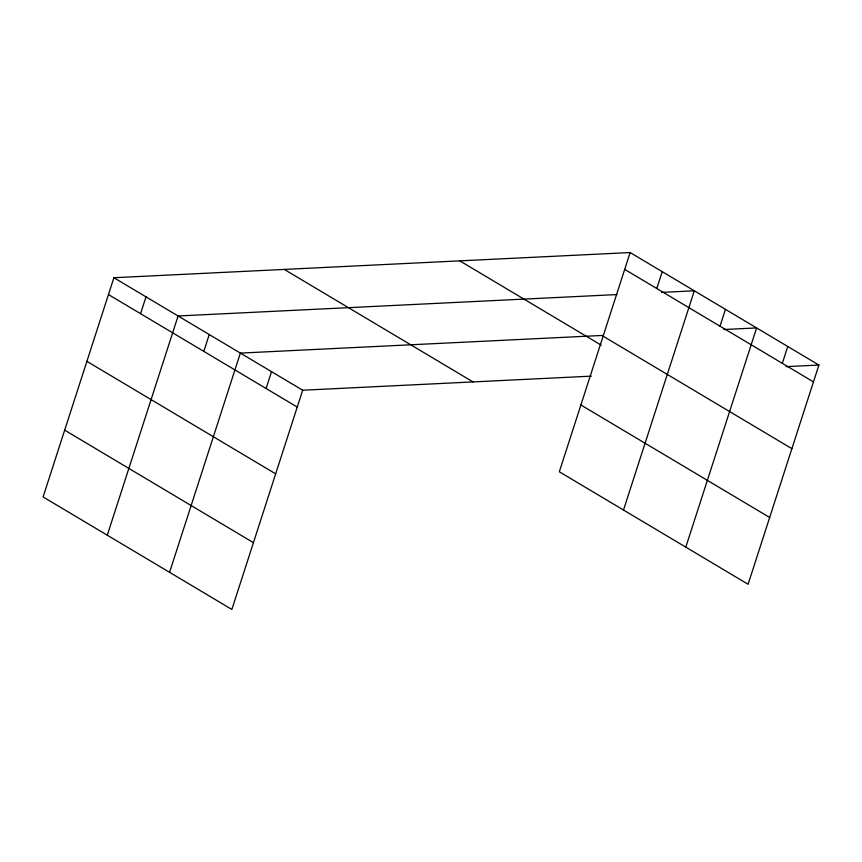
<?xml version="1.0" encoding="UTF-8"?>
<svg xmlns="http://www.w3.org/2000/svg" width="862" height="862" viewBox="0 0 862 862"><rect width="100%" height="100%" fill="white"/><g stroke="black" fill="none" stroke-linecap="round" stroke-linejoin="round"><path stroke-width="1.29" d="M630.133 252.555L559.319 471.773L748.097 584.274L818.9 365.046L630.133 252.555L113.903 277.726L43.1 496.954L231.867 609.445L302.681 390.227L591.343 376.144M140.56 313.693L146.001 296.851M107.287 535.205L178.089 315.977L616.998 294.567M203.798 351.373L209.24 334.542M169.577 572.325L240.379 353.097L603.292 335.404M266.089 388.503L271.53 371.662M656.779 288.511L662.221 271.67M623.506 510.024L694.309 290.796L661.553 292.401M720.018 326.202L725.459 309.361M685.796 547.144L756.61 327.926L723.843 329.521M782.319 363.322L787.749 346.492M786.144 366.652L818.9 365.046M624.691 269.386L813.459 381.888M603.12 336.18L791.887 448.671M459.78 260.863L601.245 345.166M580.891 404.989L769.669 517.48M284.266 269.418L473.033 381.92M113.903 277.726L302.681 390.227M108.472 294.567L297.239 407.058M86.9 361.35L275.668 473.852M64.672 430.16L253.439 542.661"/></g></svg>
